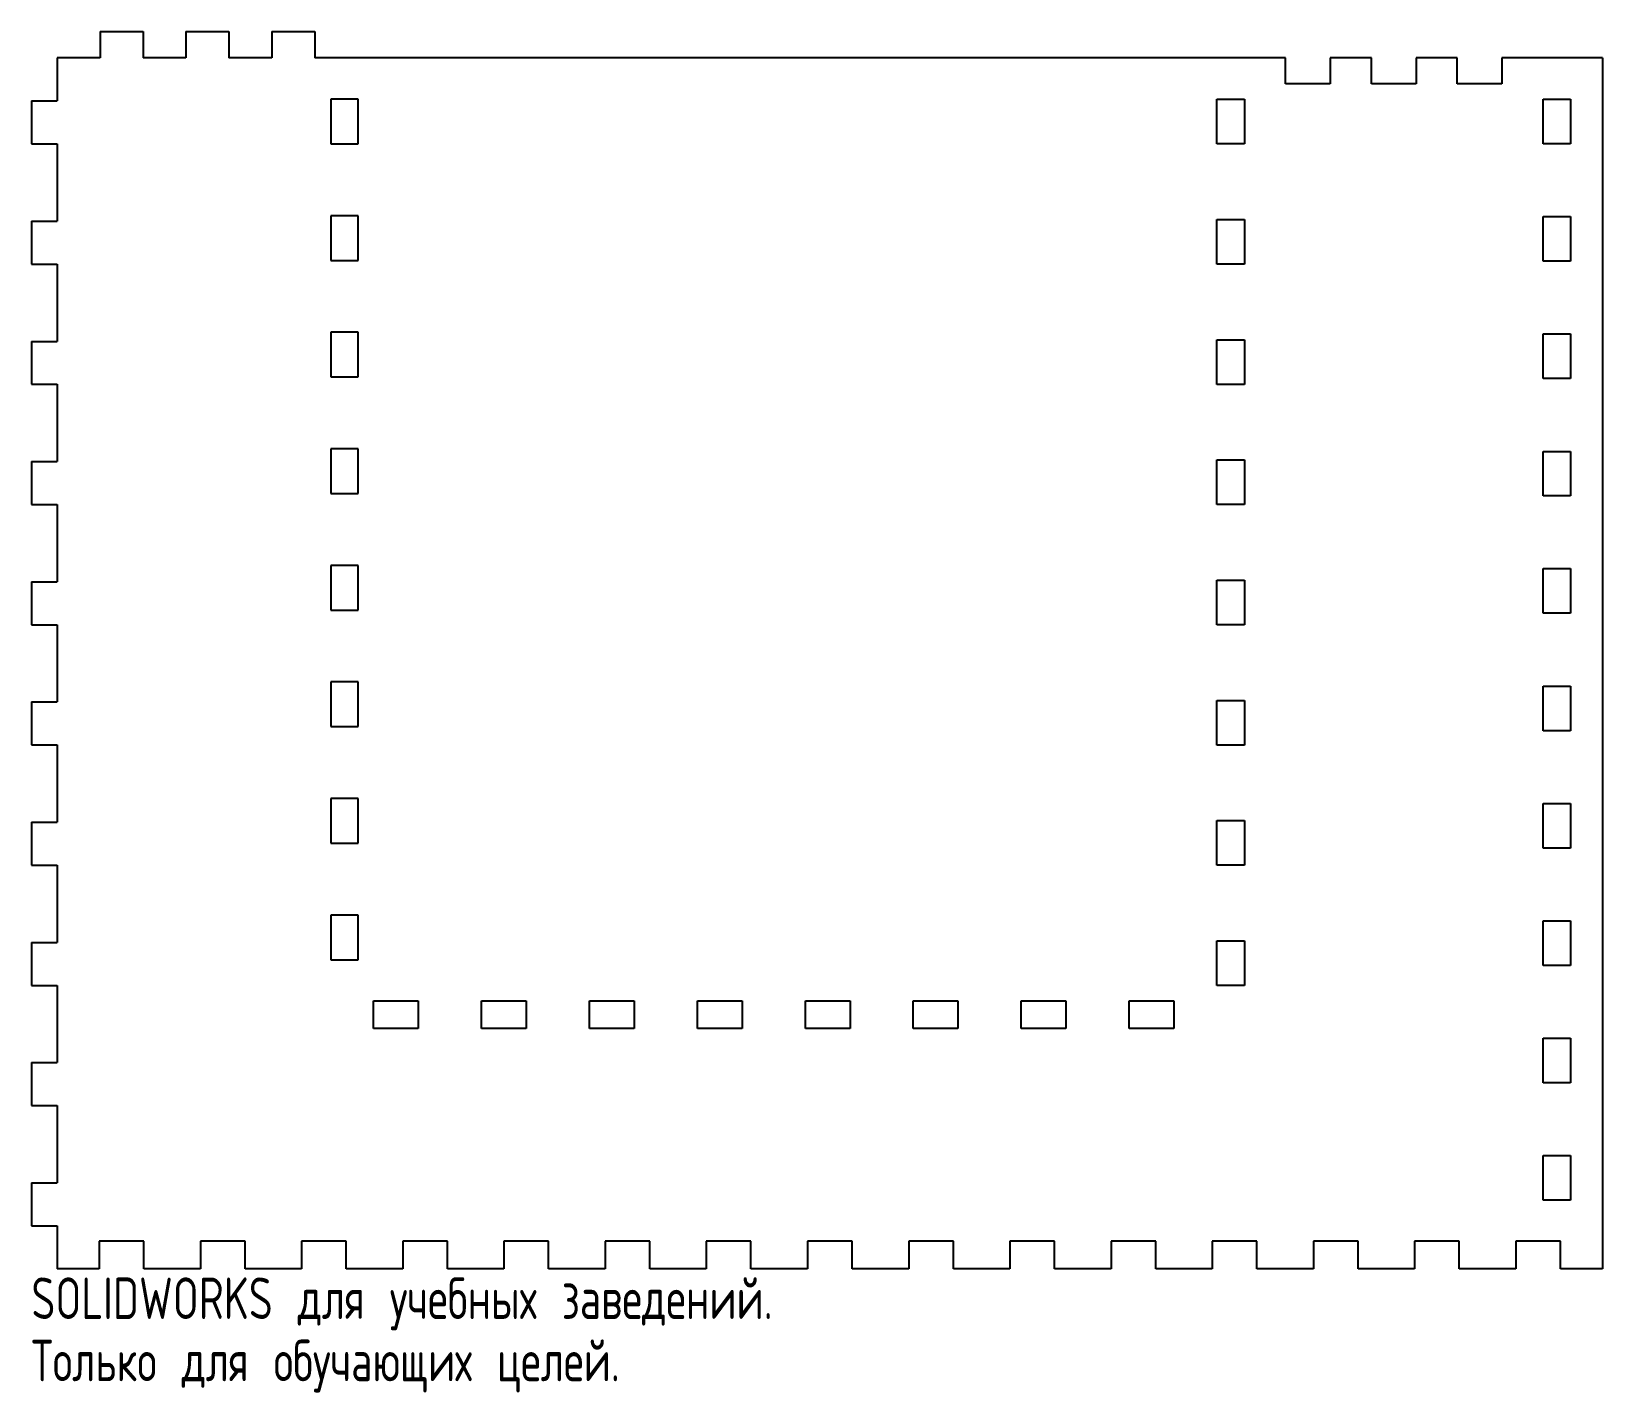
# Model space of a CAD drawing. Extents: x 0 to 183, y -99 to 59.
import ezdxf

# ---------------------------------------------------------------- set-up
doc = ezdxf.new("R2010")
doc.units = 0
doc.layers.get('0').update_dxf_attribs({"linetype": 'CONTINUOUS'})
doc.styles.add('SLDTEXTSTYLE0', font='TXT', dxfattribs={"width": 0.7, "bigfont": 'bigfont'})

msp = doc.modelspace()

# ---------------------------------------------------------------- linework, layer by layer
at = {"color": 7, "linetype": 'CONTINUOUS'}
for p, q in [((8, 59.24), (13, 59.24)), ((8, 59.24), (8, 56.15)), ((13, 59.24), (13, 56.15)), ((18, 59.24), (23, 59.24)), ((18, 59.24), (18, 56.15)), ((23, 59.24), (23, 56.15)), ((28, 59.24), (33, 59.24)), ((28, 59.24), (28, 56.15)), ((33, 59.24), (33, 56.15)), ((8, 56.15), (3, 56.15)), ((3, 56.15), (3, 51.15)), ((18, 56.15), (13, 56.15)), ((28, 56.15), (23, 56.15)), ((146.08, 56.15), (33, 56.15)), ((146.08, 53.14), (146.08, 56.15)), ((156.08, 56.15), (151.28, 56.15)), ((151.28, 56.15), (151.28, 53.14)), ((156.08, 53.14), (156.08, 56.15)), ((166.08, 56.15), (161.28, 56.15)), ((161.28, 56.15), (161.28, 53.14)), ((166.08, 53.14), (166.08, 56.15)), ((183, 56.15), (171.28, 56.15)), ((171.28, 56.15), (171.28, 53.14)), ((183, 56.15), (183, -84.85)), ((151.28, 53.14), (146.08, 53.14)), ((161.28, 53.14), (156.08, 53.14)), ((171.28, 53.14), (166.08, 53.14)), ((34.86, 51.34), (34.86, 46.14)), ((38.06, 51.34), (34.86, 51.34)), ((38.06, 46.14), (38.06, 51.34)), ((138.08, 46.14), (138.08, 51.34)), ((138.08, 51.34), (141.28, 51.34)), ((141.28, 51.34), (141.28, 46.14)), ((176.08, 46.14), (176.08, 51.34)), ((176.08, 51.34), (179.28, 51.34)), ((179.28, 51.34), (179.28, 46.14)), ((0, 51.15), (3, 51.15)), ((0, 51.15), (0, 46.15)), ((0, 46.15), (3, 46.15)), ((3, 46.15), (3, 37.15)), ((34.86, 46.14), (38.06, 46.14)), ((141.28, 46.14), (138.08, 46.14)), ((179.28, 46.14), (176.08, 46.14)), ((0, 37.15), (3, 37.15)), ((0, 37.15), (0, 32.15)), ((34.86, 37.77), (34.86, 32.57)), ((38.06, 37.77), (34.86, 37.77)), ((38.06, 32.57), (38.06, 37.77)), ((138.08, 32.14), (138.08, 37.34)), ((138.08, 37.34), (141.28, 37.34)), ((141.28, 37.34), (141.28, 32.14)), ((176.08, 32.48), (176.08, 37.68)), ((176.08, 37.68), (179.28, 37.68)), ((179.28, 37.68), (179.28, 32.48)), ((0, 32.15), (3, 32.15)), ((3, 32.15), (3, 23.15)), ((34.86, 32.57), (38.06, 32.57)), ((141.28, 32.14), (138.08, 32.14)), ((179.28, 32.48), (176.08, 32.48)), ((34.86, 24.2), (34.86, 19)), ((38.06, 24.2), (34.86, 24.2)), ((38.06, 19), (38.06, 24.2)), ((176.08, 18.81), (176.08, 24.01)), ((176.08, 24.01), (179.28, 24.01)), ((179.28, 24.01), (179.28, 18.81)), ((0, 23.15), (3, 23.15)), ((0, 23.15), (0, 18.15)), ((138.08, 18.14), (138.08, 23.34)), ((138.08, 23.34), (141.28, 23.34)), ((141.28, 23.34), (141.28, 18.14)), ((34.86, 19), (38.06, 19)), ((179.28, 18.81), (176.08, 18.81)), ((0, 18.15), (3, 18.15)), ((3, 18.15), (3, 9.15)), ((141.28, 18.14), (138.08, 18.14)), ((34.86, 10.63), (34.86, 5.43)), ((38.06, 10.63), (34.86, 10.63)), ((38.06, 5.43), (38.06, 10.63)), ((138.08, 4.14), (138.08, 9.34)), ((138.08, 9.34), (141.28, 9.34)), ((141.28, 9.34), (141.28, 4.14)), ((176.08, 5.14), (176.08, 10.34)), ((176.08, 10.34), (179.28, 10.34)), ((179.28, 10.34), (179.28, 5.14)), ((0, 9.15), (3, 9.15)), ((0, 9.15), (0, 4.15)), ((0, 4.15), (3, 4.15)), ((3, 4.15), (3, -4.85)), ((34.86, 5.43), (38.06, 5.43)), ((141.28, 4.14), (138.08, 4.14)), ((179.28, 5.14), (176.08, 5.14)), ((34.86, -2.94), (34.86, -8.14)), ((38.06, -2.94), (34.86, -2.94)), ((38.06, -8.14), (38.06, -2.94)), ((176.08, -8.52), (176.08, -3.32)), ((176.08, -3.32), (179.28, -3.32)), ((179.28, -3.32), (179.28, -8.52)), ((0, -4.85), (3, -4.85)), ((0, -4.85), (0, -9.85)), ((138.08, -9.86), (138.08, -4.66)), ((138.08, -4.66), (141.28, -4.66)), ((141.28, -4.66), (141.28, -9.86)), ((34.86, -8.14), (38.06, -8.14)), ((179.28, -8.52), (176.08, -8.52)), ((0, -9.85), (3, -9.85)), ((3, -9.85), (3, -18.85)), ((141.28, -9.86), (138.08, -9.86)), ((34.86, -16.51), (34.86, -21.71)), ((38.06, -16.51), (34.86, -16.51)), ((38.06, -21.71), (38.06, -16.51)), ((176.08, -22.19), (176.08, -16.99)), ((176.08, -16.99), (179.28, -16.99)), ((179.28, -16.99), (179.28, -22.19)), ((0, -18.85), (3, -18.85)), ((0, -18.85), (0, -23.85)), ((138.08, -23.86), (138.08, -18.66)), ((138.08, -18.66), (141.28, -18.66)), ((141.28, -18.66), (141.28, -23.86)), ((34.86, -21.71), (38.06, -21.71)), ((179.28, -22.19), (176.08, -22.19)), ((0, -23.85), (3, -23.85)), ((3, -23.85), (3, -32.85)), ((141.28, -23.86), (138.08, -23.86)), ((34.86, -30.09), (34.86, -35.29)), ((38.06, -30.09), (34.86, -30.09)), ((38.06, -35.29), (38.06, -30.09)), ((176.08, -35.86), (176.08, -30.66)), ((176.08, -30.66), (179.28, -30.66)), ((179.28, -30.66), (179.28, -35.86)), ((0, -32.85), (3, -32.85)), ((0, -32.85), (0, -37.85)), ((138.08, -37.86), (138.08, -32.66)), ((138.08, -32.66), (141.28, -32.66)), ((141.28, -32.66), (141.28, -37.86)), ((34.86, -35.29), (38.06, -35.29)), ((179.28, -35.86), (176.08, -35.86)), ((0, -37.85), (3, -37.85)), ((3, -37.85), (3, -46.85)), ((141.28, -37.86), (138.08, -37.86)), ((34.86, -43.66), (34.86, -48.86)), ((38.06, -43.66), (34.86, -43.66)), ((38.06, -48.86), (38.06, -43.66)), ((176.08, -49.52), (176.08, -44.32)), ((176.08, -44.32), (179.28, -44.32)), ((179.28, -44.32), (179.28, -49.52)), ((0, -46.85), (3, -46.85)), ((0, -46.85), (0, -51.85)), ((138.08, -51.86), (138.08, -46.66)), ((138.08, -46.66), (141.28, -46.66)), ((141.28, -46.66), (141.28, -51.86)), ((34.86, -48.86), (38.06, -48.86)), ((179.28, -49.52), (176.08, -49.52)), ((0, -51.85), (3, -51.85)), ((3, -51.85), (3, -60.85)), ((141.28, -51.86), (138.08, -51.86)), ((39.86, -53.66), (45.06, -53.66)), ((39.86, -56.86), (39.86, -53.66)), ((45.06, -53.66), (45.06, -56.86)), ((52.43, -53.66), (57.63, -53.66)), ((52.43, -56.86), (52.43, -53.66)), ((57.63, -53.66), (57.63, -56.86)), ((65.01, -53.66), (70.21, -53.66)), ((65.01, -56.86), (65.01, -53.66)), ((70.21, -53.66), (70.21, -56.86)), ((77.58, -53.66), (82.78, -53.66)), ((77.58, -56.86), (77.58, -53.66)), ((82.78, -53.66), (82.78, -56.86)), ((90.15, -53.66), (95.35, -53.66)), ((90.15, -56.86), (90.15, -53.66)), ((95.35, -53.66), (95.35, -56.86)), ((102.72, -53.66), (107.92, -53.66)), ((102.72, -56.86), (102.72, -53.66)), ((107.92, -53.66), (107.92, -56.86)), ((115.29, -53.66), (120.49, -53.66)), ((115.29, -56.86), (115.29, -53.66)), ((120.49, -53.66), (120.49, -56.86)), ((127.86, -53.66), (133.06, -53.66)), ((127.86, -56.86), (127.86, -53.66)), ((133.06, -53.66), (133.06, -56.86)), ((45.06, -56.86), (39.86, -56.86)), ((57.63, -56.86), (52.43, -56.86)), ((70.21, -56.86), (65.01, -56.86)), ((82.78, -56.86), (77.58, -56.86)), ((95.35, -56.86), (90.15, -56.86)), ((107.92, -56.86), (102.72, -56.86)), ((120.49, -56.86), (115.29, -56.86)), ((133.06, -56.86), (127.86, -56.86)), ((176.08, -63.19), (176.08, -57.99)), ((176.08, -57.99), (179.28, -57.99)), ((179.28, -57.99), (179.28, -63.19)), ((0, -60.85), (3, -60.85)), ((0, -60.85), (0, -65.85)), ((179.28, -63.19), (176.08, -63.19)), ((0, -65.85), (3, -65.85)), ((3, -65.85), (3, -74.85)), ((176.08, -76.86), (176.08, -71.66)), ((176.08, -71.66), (179.28, -71.66)), ((179.28, -71.66), (179.28, -76.86)), ((0, -74.85), (3, -74.85)), ((0, -74.85), (0, -79.85)), ((179.28, -76.86), (176.08, -76.86)), ((0, -79.85), (3, -79.85)), ((3, -79.85), (3, -84.85)), ((7.9, -81.66), (7.9, -84.85)), ((13.1, -81.66), (7.9, -81.66)), ((13.1, -84.85), (13.1, -81.66)), ((19.69, -81.66), (19.69, -84.85)), ((24.89, -81.66), (19.69, -81.66)), ((24.89, -84.85), (24.89, -81.66)), ((31.47, -81.66), (31.47, -84.85)), ((36.67, -81.66), (31.47, -81.66)), ((36.67, -84.85), (36.67, -81.66)), ((43.26, -81.66), (43.26, -84.85)), ((48.46, -81.66), (43.26, -81.66)), ((48.46, -84.85), (48.46, -81.66)), ((55.04, -81.66), (55.04, -84.85)), ((60.24, -81.66), (55.04, -81.66)), ((60.24, -84.85), (60.24, -81.66)), ((66.83, -81.66), (66.83, -84.85)), ((72.03, -81.66), (66.83, -81.66)), ((72.03, -84.85), (72.03, -81.66)), ((78.61, -81.66), (78.61, -84.85)), ((83.81, -81.66), (78.61, -81.66)), ((83.81, -84.85), (83.81, -81.66)), ((90.4, -81.66), (90.4, -84.85)), ((95.6, -81.66), (90.4, -81.66)), ((95.6, -84.85), (95.6, -81.66)), ((102.19, -81.66), (102.19, -84.85)), ((107.39, -81.66), (102.19, -81.66)), ((107.39, -84.85), (107.39, -81.66)), ((113.97, -81.66), (113.97, -84.85)), ((119.17, -81.66), (113.97, -81.66)), ((119.17, -84.85), (119.17, -81.66)), ((125.76, -81.66), (125.76, -84.85)), ((130.96, -81.66), (125.76, -81.66)), ((130.96, -84.85), (130.96, -81.66)), ((137.54, -81.66), (137.54, -84.85)), ((142.74, -81.66), (137.54, -81.66)), ((142.74, -84.85), (142.74, -81.66)), ((149.33, -81.66), (149.33, -84.85)), ((154.53, -81.66), (149.33, -81.66)), ((154.53, -84.85), (154.53, -81.66)), ((161.11, -81.66), (161.11, -84.85)), ((166.31, -81.66), (161.11, -81.66)), ((166.31, -84.85), (166.31, -81.66)), ((172.9, -81.66), (172.9, -84.85)), ((178.1, -81.66), (172.9, -81.66)), ((178.1, -84.85), (178.1, -81.66)), ((7.9, -84.85), (3, -84.85)), ((19.69, -84.85), (13.1, -84.85)), ((31.47, -84.85), (24.89, -84.85)), ((43.26, -84.85), (36.67, -84.85)), ((55.04, -84.85), (48.46, -84.85)), ((66.83, -84.85), (60.24, -84.85)), ((78.61, -84.85), (72.03, -84.85)), ((90.4, -84.85), (83.81, -84.85)), ((102.19, -84.85), (95.6, -84.85)), ((113.97, -84.85), (107.39, -84.85)), ((125.76, -84.85), (119.17, -84.85)), ((137.54, -84.85), (130.96, -84.85)), ((149.33, -84.85), (142.74, -84.85)), ((161.11, -84.85), (154.53, -84.85)), ((172.9, -84.85), (166.31, -84.85)), ((183, -84.85), (178.1, -84.85))]:
    msp.add_line(p, q, dxfattribs=at)

# ---------------------------------------------------------------- texts
at = {"color": 7, "linetype": 'CONTINUOUS', "char_height": 4.8336, "attachment_point": 1, "style": 'SLDTEXTSTYLE0'}
for s, insert in [('SOLIDWORKS для учебных заведений.', (0, -85.87)), ('Только для обучающих целей.', (0, -93.12))]:
    msp.add_mtext(s, dxfattribs=dict(at, insert=insert))

doc.saveas('drawing.dxf')
